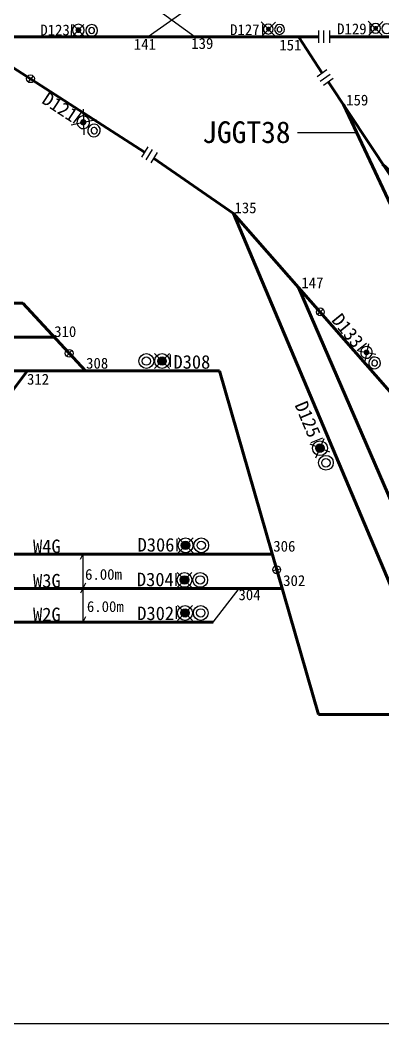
# Model space of a CAD drawing. Header units: millimetres. Extents: x -17381 to -15684, y 1883 to 2345.
# Drawn here: x -17232.5 to -17205.7, y 1883.2 to 1957.3 of the extents above; entities that cross this region are included whole.
import ezdxf

# ---------------------------------------------------------------- set-up
doc = ezdxf.new("R2010")
doc.units = ezdxf.units.MM
for name, color, linetype in [('1', 1, 'Continuous'), ('信号机', 7, 'Continuous'), ('标注', 7, 'Continuous'), ('站台', 7, 'Continuous')]:
    doc.layers.add(name, color=color, linetype=linetype)
doc.styles.get("Standard").update_dxf_attribs({"font": 'SimSun.ttf'})
doc.styles.add('宋体', font='SimSun.ttf')

# ---------------------------------------------------------------- blocks, each defined once
blk = doc.blocks.new('qxjyj')
at = {"layer": '1', "color": 1}
blk.add_line((0, 1.6), (0, -1.6), dxfattribs=at)
blk.add_circle((-0.01, 0), 1.6, dxfattribs=at)

msp = doc.modelspace()

# ---------------------------------------------------------------- hatches: boundary and pattern name
at = {"lineweight": -3}
h = msp.add_hatch(color=5, dxfattribs=at)
h.paths.add_polyline_path([(-17222.28, 1932.314), (-17222.06, 1932.093), (-17221.839, 1932.314, 0.414214)])
h.paths.add_polyline_path([(-17222.06, 1932.093), (-17222.28, 1932.314, 0.198912), (-17222.372, 1932.093, 0.198912), (-17222.28, 1931.873)])
h.paths.add_polyline_path([(-17222.06, 1932.093), (-17222.28, 1931.873, 0.414214), (-17221.839, 1931.873)])
h.paths.add_polyline_path([(-17221.839, 1932.314), (-17222.06, 1932.093), (-17221.839, 1931.873, 0.198912), (-17221.748, 1932.093, 0.198912)])
h = msp.add_hatch(color=5, dxfattribs=at)
h.paths.add_polyline_path([(-17210.11, 1925.54), (-17210.397, 1925.661), (-17210.277, 1925.949, -0.414214)])
h.paths.add_polyline_path([(-17210.397, 1925.661), (-17210.11, 1925.54, -0.198912), (-17210.279, 1925.372, -0.198912), (-17210.518, 1925.373)])
h.paths.add_polyline_path([(-17210.397, 1925.661), (-17210.518, 1925.373, -0.414214), (-17210.685, 1925.782)])
h.paths.add_polyline_path([(-17210.277, 1925.949), (-17210.397, 1925.661), (-17210.685, 1925.782, -0.198912), (-17210.515, 1925.95, -0.198912)])
h = msp.add_hatch(color=5, dxfattribs=at)
h.paths.add_polyline_path([(-17220.104, 1918.713), (-17220.325, 1918.493), (-17220.546, 1918.713, -0.414214)])
h.paths.add_polyline_path([(-17220.325, 1918.493), (-17220.104, 1918.713, -0.198912), (-17220.013, 1918.493, -0.198912), (-17220.104, 1918.272)])
h.paths.add_polyline_path([(-17220.325, 1918.493), (-17220.104, 1918.272, -0.414214), (-17220.546, 1918.272)])
h.paths.add_polyline_path([(-17220.546, 1918.713), (-17220.325, 1918.493), (-17220.546, 1918.272, -0.198912), (-17220.637, 1918.493, -0.198912)])
h = msp.add_hatch(color=5, dxfattribs=at)
h.paths.add_polyline_path([(-17220.183, 1916.161), (-17220.404, 1915.94), (-17220.625, 1916.161, -0.414214)])
h.paths.add_polyline_path([(-17220.404, 1915.94), (-17220.183, 1916.161, -0.198912), (-17220.092, 1915.94, -0.198912), (-17220.183, 1915.72)])
h.paths.add_polyline_path([(-17220.404, 1915.94), (-17220.183, 1915.72, -0.414214), (-17220.625, 1915.72)])
h.paths.add_polyline_path([(-17220.625, 1916.161), (-17220.404, 1915.94), (-17220.625, 1915.72, -0.198912), (-17220.716, 1915.94, -0.198912)])
h = msp.add_hatch(color=5, dxfattribs=at)
h.paths.add_polyline_path([(-17220.144, 1913.723), (-17220.365, 1913.502), (-17220.585, 1913.723, -0.414214)])
h.paths.add_polyline_path([(-17220.365, 1913.502), (-17220.144, 1913.723, -0.198912), (-17220.053, 1913.502, -0.198912), (-17220.144, 1913.281)])
h.paths.add_polyline_path([(-17220.365, 1913.502), (-17220.144, 1913.281, -0.414214), (-17220.585, 1913.281)])
h.paths.add_polyline_path([(-17220.585, 1913.723), (-17220.365, 1913.502), (-17220.585, 1913.281, -0.198912), (-17220.677, 1913.502, -0.198912)])
at = {"layer": '信号机'}
h = msp.add_hatch(color=5, dxfattribs=at)
edge = h.paths.add_edge_path()
edge.add_ellipse((-17228.24, 1956.518), major_axis=(0, 0.217), ratio=0.993045, start_angle=0, end_angle=360)
h = msp.add_hatch(color=5, dxfattribs=at)
edge = h.paths.add_edge_path()
edge.add_ellipse((-17214.2, 1956.592), major_axis=(0, 0.181), ratio=0.993045, start_angle=0, end_angle=360)
h = msp.add_hatch(color=5, dxfattribs=at)
edge = h.paths.add_edge_path()
edge.add_ellipse((-17206.28, 1956.648), major_axis=(0, 0.181), ratio=0.993045, start_angle=0, end_angle=360)
h = msp.add_hatch(color=5, dxfattribs=at)
edge = h.paths.add_edge_path()
edge.add_ellipse((-17227.881, 1949.717), major_axis=(0.142, 0.187), ratio=0.993045, start_angle=0, end_angle=360)
h = msp.add_hatch(color=5, dxfattribs=at)
edge = h.paths.add_edge_path()
edge.add_ellipse((-17227.881, 1949.717), major_axis=(0.142, 0.187), ratio=0.993045, start_angle=0, end_angle=360)
h = msp.add_hatch(color=5, dxfattribs=at)
edge = h.paths.add_edge_path()
edge.add_ellipse((-17206.958, 1932.731), major_axis=(0.168, 0.136), ratio=0.993045, start_angle=0, end_angle=360)

# ---------------------------------------------------------------- linework, layer by layer
at = {"color": 6, "lineweight": -3}
for p, q in [((-17220.603, 1957.768), (-17223.084, 1956.028)), ((-17222.032, 1957.769), (-17219.618, 1956.028))]:
    msp.add_line(p, q, dxfattribs=at)
at = {"color": 6, "lineweight": 60}
for p, q in [((-17210.499, 1956.028), (-17273.102, 1956.028)), ((-17234.949, 1954.95), (-17223.35, 1947.516))]:
    msp.add_line(p, q, dxfattribs=at)
at = {"lineweight": -3}
for p, q in [((-17210.499, 1956.492), (-17210.499, 1955.592)), ((-17210.099, 1955.592), (-17210.099, 1956.492)), ((-17209.699, 1956.492), (-17209.699, 1955.592)), ((-17209.883, 1953.596), (-17210.61, 1953.065)), ((-17210.375, 1952.742), (-17209.648, 1953.273)), ((-17209.412, 1952.95), (-17210.139, 1952.419)), ((-17223.108, 1947.912), (-17223.577, 1947.144)), ((-17223.236, 1946.936), (-17222.766, 1947.704)), ((-17222.425, 1947.495), (-17222.894, 1946.727)), ((-17222.611, 1931.542), (-17221.508, 1932.645)), ((-17222.611, 1932.645), (-17221.508, 1931.542)), ((-17221.438, 1931.659), (-17221.438, 1932.584)), ((-17211.035, 1926.072), (-17210.178, 1926.422)), ((-17210.699, 1924.942), (-17210.096, 1926.38)), ((-17209.678, 1925.359), (-17211.117, 1925.963)), ((-17220.947, 1918.058), (-17220.947, 1918.983)), ((-17219.774, 1917.941), (-17220.877, 1919.044)), ((-17219.774, 1919.044), (-17220.877, 1917.941)), ((-17227.908, 1917.844), (-17227.908, 1912.821)), ((-17221.026, 1915.506), (-17221.026, 1916.431)), ((-17219.853, 1915.389), (-17220.956, 1916.492)), ((-17219.853, 1916.492), (-17220.956, 1915.389)), ((-17220.986, 1913.067), (-17220.986, 1913.993)), ((-17219.813, 1912.951), (-17220.916, 1914.054)), ((-17219.813, 1914.054), (-17220.916, 1912.951))]:
    msp.add_line(p, q, dxfattribs=at)
at = {"color": 1, "lineweight": 60}
msp.add_line((-17037.476, 1956.028), (-17209.699, 1956.028), dxfattribs=at)
at = {"color": 1, "lineweight": -3}
msp.add_line((-17212.06, 1948.969), (-17207.74, 1948.969), dxfattribs=at)
at = {"color": 5, "lineweight": 60}
for p, q in [((-17222.685, 1947.07), (-17216.777, 1942.984)), ((-17211.982, 1937.523), (-17202.691, 1916.071))]:
    msp.add_line(p, q, dxfattribs=at)
at = {"lineweight": 60}
for p, q in [((-17232.351, 1936.365), (-17254.164, 1936.365)), ((-17217.827, 1931.365), (-17254.166, 1931.365)), ((-17213.927, 1917.844), (-17255.105, 1917.844)), ((-17218.295, 1912.821), (-17240.341, 1912.821)), ((-17210.514, 1906.013), (-17144.346, 1906.013))]:
    msp.add_line(p, q, dxfattribs=at)
at = {"color": 0, "lineweight": 60}
for p, q in [((-17254.164, 1933.865), (-17230.031, 1933.865)), ((-17242.312, 1915.308), (-17213.195, 1915.308))]:
    msp.add_line(p, q, dxfattribs=at)
at = {"color": 5, "lineweight": -3}
for p, q in [((-17222.611, 1932.645), (-17221.508, 1931.542)), ((-17222.611, 1931.542), (-17221.508, 1932.645)), ((-17210.699, 1924.942), (-17210.096, 1926.38)), ((-17209.678, 1925.359), (-17211.117, 1925.963)), ((-17219.774, 1919.044), (-17220.877, 1917.941)), ((-17219.774, 1917.941), (-17220.877, 1919.044)), ((-17219.853, 1916.492), (-17220.956, 1915.389)), ((-17219.853, 1915.389), (-17220.956, 1916.492)), ((-17219.813, 1914.054), (-17220.916, 1912.951)), ((-17219.813, 1912.951), (-17220.916, 1914.054))]:
    msp.add_line(p, q, dxfattribs=at)
at = {"color": 124, "lineweight": -3}
for p, q in [((-17222.06, 1932.093), (-17222.06, 1932.093)), ((-17222.06, 1932.093), (-17222.06, 1932.093)), ((-17210.397, 1925.661), (-17210.397, 1925.661)), ((-17210.397, 1925.661), (-17210.397, 1925.661)), ((-17220.325, 1918.493), (-17220.325, 1918.493)), ((-17220.325, 1918.493), (-17220.325, 1918.493)), ((-17220.404, 1915.94), (-17220.404, 1915.94)), ((-17220.404, 1915.94), (-17220.404, 1915.94)), ((-17220.365, 1913.502), (-17220.365, 1913.502)), ((-17220.365, 1913.502), (-17220.365, 1913.502))]:
    msp.add_line(p, q, dxfattribs=at)
at = {"color": 0}
for p, q in [((-17227.908, 1917.844), (-17228.101, 1917.45)), ((-17227.714, 1915.703), (-17228.077, 1914.959)), ((-17227.713, 1913.227), (-17227.908, 1912.821))]:
    msp.add_line(p, q, dxfattribs=at)
msp.add_lwpolyline([(-17380.595, 2345.029), (-15683.644, 2345.029), (-15683.644, 1883.171), (-17380.595, 1883.171)], close=True, dxfattribs=at)
at = {"lineweight": -3}
for centre, radius in [((-17223.221, 1932.093), 0.546), ((-17223.221, 1932.093), 0.312), ((-17209.958, 1924.586), 0.546), ((-17209.958, 1924.586), 0.312), ((-17219.164, 1918.493), 0.546), ((-17219.164, 1918.493), 0.312), ((-17219.243, 1915.94), 0.546), ((-17219.243, 1915.94), 0.312), ((-17219.204, 1913.502), 0.546), ((-17219.204, 1913.502), 0.312)]:
    msp.add_circle(centre, radius, dxfattribs=at)
at = {"color": 5, "lineweight": -3}
for centre, radius in [((-17222.06, 1932.093), 0.546), ((-17222.06, 1932.093), 0.312), ((-17210.397, 1925.661), 0.546), ((-17210.397, 1925.661), 0.312), ((-17220.325, 1918.493), 0.546), ((-17220.325, 1918.493), 0.312), ((-17220.404, 1915.94), 0.546), ((-17220.404, 1915.94), 0.312), ((-17220.365, 1913.502), 0.546), ((-17220.365, 1913.502), 0.312)]:
    msp.add_circle(centre, radius, dxfattribs=at)
at = {"layer": '信号机', "color": 7, "linetype": 'Continuous'}
for p, q in [((-17228.76, 1956.924), (-17228.762, 1956.056)), ((-17214.633, 1956.929), (-17214.634, 1956.207)), ((-17206.713, 1956.985), (-17206.714, 1956.263)), ((-17228.065, 1950.407), (-17228.633, 1949.659)), ((-17206.971, 1933.389), (-17207.644, 1932.844))]:
    msp.add_line(p, q, dxfattribs=at)
at = {"layer": '信号机', "color": 5, "linetype": 'Continuous'}
for p, q in [((-17227.828, 1956.929), (-17228.653, 1956.107)), ((-17228.651, 1956.93), (-17227.83, 1956.106)), ((-17214.744, 1957.125), (-17213.718, 1956.097)), ((-17213.67, 1957.108), (-17214.699, 1956.083)), ((-17206.824, 1957.181), (-17205.799, 1956.153)), ((-17205.75, 1957.164), (-17206.779, 1956.139)), ((-17227.88, 1950.681), (-17227.845, 1948.793)), ((-17226.935, 1949.905), (-17228.779, 1949.5)), ((-17206.812, 1933.354), (-17207.07, 1932.076)), ((-17207.562, 1932.843), (-17206.268, 1932.602))]:
    msp.add_line(p, q, dxfattribs=at)
at = {"layer": '信号机', "color": 5, "linetype": 'Continuous', "extrusion": (0, 0, -1)}
for centre, major_axis in [((-17228.243, 1956.518), (0.001, 0.434)), ((-17214.203, 1956.592), (0.001, 0.361)), ((-17206.283, 1956.648), (0.001, 0.361)), ((-17227.884, 1949.719), (0.284, 0.374)), ((-17227.884, 1949.719), (0.284, 0.374)), ((-17206.96, 1932.733), (0.337, 0.273))]:
    msp.add_ellipse(centre, major_axis=major_axis, ratio=0.993045, dxfattribs=at)
at = {"layer": '信号机', "color": 7, "linetype": 'Continuous', "extrusion": (0, 0, -1)}
for centre, major_axis in [((-17227.257, 1956.49), (-0.001, -0.437)), ((-17227.257, 1956.49), (0, -0.219)), ((-17213.382, 1956.569), (-0.001, -0.364)), ((-17213.382, 1956.569), (0, -0.182)), ((-17205.462, 1956.625), (-0.001, -0.364)), ((-17227.088, 1949.108), (-0.05, -0.47)), ((-17227.088, 1949.108), (-0.05, -0.47)), ((-17227.073, 1949.096), (-0.143, -0.188)), ((-17227.073, 1949.096), (-0.143, -0.188)), ((-17206.36, 1931.952), (-0.339, -0.275)), ((-17206.36, 1931.952), (-0.169, -0.137))]:
    msp.add_ellipse(centre, major_axis=major_axis, ratio=0.993045, dxfattribs=at)
at = {"layer": '站台', "color": 6, "lineweight": 60}
msp.add_line((-17210.236, 1953.338), (-17211.958, 1956.005), dxfattribs=at)
at = {"layer": '站台', "color": 1, "lineweight": 60}
for p, q in [((-17197.009, 1933.407), (-17209.772, 1952.687)), ((-17198.096, 1928.564), (-17208.668, 1951.02)), ((-17197.042, 1938.577), (-17205.779, 1946.627))]:
    msp.add_line(p, q, dxfattribs=at)
at = {"layer": '站台', "color": 5, "lineweight": 60}
for p in [(-17204.279, 1913.391), (-17199.646, 1923.472)]:
    msp.add_line(p, (-17216.777, 1942.984), dxfattribs=at)
at = {"layer": '站台', "color": 0, "lineweight": 60}
for p, q in [((-17232.351, 1936.365), (-17227.723, 1931.376)), ((-17233.902, 1928.862), (-17232.016, 1931.346)), ((-17210.514, 1906.013), (-17217.827, 1931.365))]:
    msp.add_line(p, q, dxfattribs=at)
at = {"layer": '站台', "color": 0, "lineweight": -3}
msp.add_line((-17218.295, 1912.821), (-17216.362, 1915.308), dxfattribs=at)

# ---------------------------------------------------------------- block references
at = {"color": 0}
for p, xscale, yscale, zscale, rotation in [((-17231.776, 1952.927), 0.1799999999993082, 0.1799999999993082, 0.1799999999993082, 320.0701446478059), ((-17210.368, 1935.723), 0.1799999999994476, 0.1799999999994476, 0.1799999999994476, 133.5854742392212), ((-17228.919, 1932.665), 0.1799999999993787, 0.1799999999993787, 0.1799999999993787, 315.070144647808), ((-17213.593, 1916.693), 0.1799999999996722, 0.1799999999996722, 0.1799999999996722, 103.0701446479531)]:
    msp.add_blockref('qxjyj', p, dxfattribs=dict(at, xscale=xscale, yscale=yscale, zscale=zscale, rotation=rotation))

# ---------------------------------------------------------------- texts
at = {"color": 124, "lineweight": -3, "style": '宋体'}
for s, insert, char_height, width, attachment_point in [('{\\C256;D123}', (-17231.05, 1956.929), 0.8, 1.31916, 1), ('{\\C256;D129}', (-17209.127, 1957.01), 0.8, 1.31916, 1), ('{\\C256;151}', (-17213.4, 1955.816), 0.8, 1.31916, 1), ('{\\C256;159}', (-17208.46, 1951.757), 0.8, 1.31916, 1), ('{\\C256;135}', (-17216.714, 1943.805), 0.8, 1.31916, 1), ('{\\C256;147}', (-17211.771, 1938.27), 0.8, 1.31916, 1), ('{\\C256;310}', (-17230.027, 1934.67), 0.8, 1.56828, 1), ('{\\C256;D308}', (-17221.218, 1932.531), 1, 1.49222, 1), ('{\\C256;D306}', (-17221.146, 1919.034), 1, 1.49222, 3), ('{\\C256;306}', (-17213.845, 1918.829), 0.8, 1.56828, 1), ('{\\C256;D304}', (-17221.196, 1916.476), 1, 1.49222, 3), ('{\\C256;304}', (-17216.416, 1915.246), 0.8, 1.56828, 1), ('{\\C256;D302}', (-17221.171, 1913.976), 1, 1.49222, 3)]:
    msp.add_mtext(s, dxfattribs=dict(at, insert=insert, char_height=char_height, width=width, attachment_point=attachment_point))
at = {"color": 124, "lineweight": -3, "char_height": 0.8, "width": 1.31916, "attachment_point": 1}
for s, insert in [('{\\C256;D127}', (-17217.034, 1956.949)), ('{\\C256;141}', (-17224.146, 1955.878)), ('{\\C256;139}', (-17219.905, 1955.929))]:
    msp.add_mtext(s, dxfattribs=dict(at, insert=insert))
at = {"color": 124, "lineweight": -3, "char_height": 1, "width": 1.31916, "attachment_point": 1, "style": '宋体'}
for s, insert, rotation in [('{\\C256;D121}', (-17230.466, 1952.011), 326.86459), ('{\\C256;D133}', (-17208.815, 1935.715), 309.11404), ('{\\C256;D125}', (-17211.362, 1929.241), 292.82584)]:
    msp.add_mtext(s, dxfattribs=dict(at, insert=insert, rotation=rotation))
at = {"color": 1, "lineweight": -3, "insert": (-17219.098, 1949.786), "char_height": 1.6, "width": 7.2611, "attachment_point": 1, "style": '宋体'}
msp.add_mtext('JGGT38', dxfattribs=at)
at = {"color": 124, "lineweight": 60, "char_height": 0.8, "width": 1.56828, "attachment_point": 1, "style": '宋体'}
for s, insert in [('{\\C256;308}', (-17227.67, 1932.333)), ('{\\C256;312}', (-17232.033, 1931.154)), ('{\\C256;302}', (-17213.114, 1916.292))]:
    msp.add_mtext(s, dxfattribs=dict(at, insert=insert))
at = {"color": 0, "lineweight": -3, "char_height": 0.8, "width": 2.6829, "attachment_point": 1, "style": '宋体'}
for insert in [(-17227.746, 1916.75), (-17227.611, 1914.376)]:
    msp.add_mtext('6.00m', dxfattribs=dict(at, insert=insert))
at = {"layer": '标注', "color": 7, "lineweight": -3, "style": '宋体'}
for s, p in [('W4G', (-17231.591, 1917.917)), ('W3G', (-17231.591, 1915.38)), ('W2G', (-17231.591, 1912.893))]:
    msp.add_text(s, height=1, rotation=0.09327, dxfattribs=at).set_placement(p)

doc.saveas('drawing.dxf')
